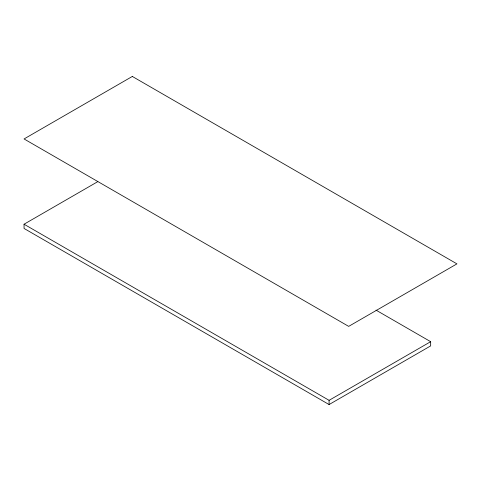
<?xml version="1.0" encoding="UTF-8"?>
<svg xmlns="http://www.w3.org/2000/svg" width="481" height="481" viewBox="0 0 481 481"><rect width="100%" height="100%" fill="white"/><g stroke="black" fill="none" stroke-linecap="round" stroke-linejoin="round"><path stroke-width="0.72" d="M376.028 310.137L430.663 341.684L430.663 345.905L329.088 404.551L24.05 228.445L24.05 224.218L97.805 181.632M24.05 224.218L329.088 400.324L430.663 341.684M329.088 400.324L329.088 404.551M132.323 76.449L24.05 138.955L348.677 326.377L456.95 263.871L132.323 76.449"/></g></svg>
